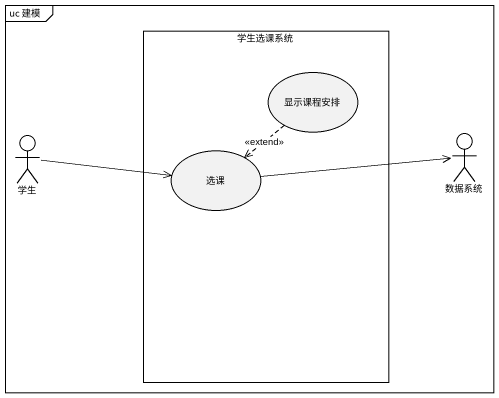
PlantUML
@startuml
mainframe uc 建模
rectangle 学生选课系统 {
  usecase 显示课程安排
  usecase 选课
}
actor 学生
actor 数据系统
显示课程安排 ..> 选课 : <<extend>>
学生 -right-> 选课
选课 -right-> 数据系统
@enduml
